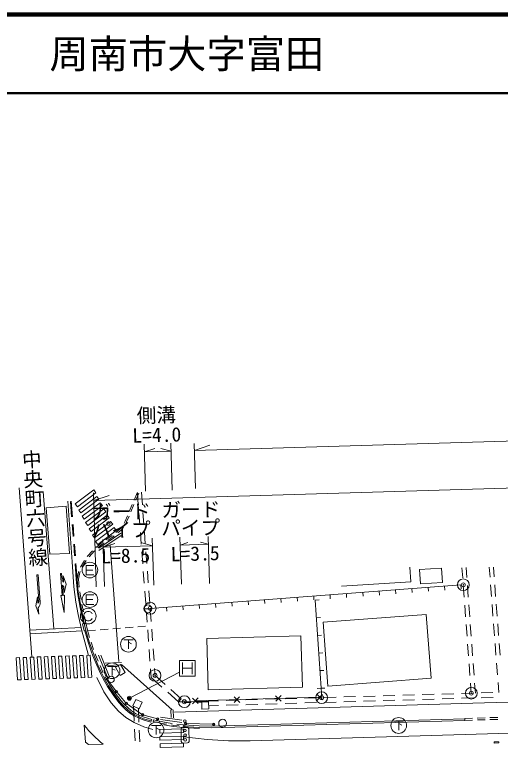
# Model space of a CAD drawing. Units: millimetres at full size, sheet at 1:1000; details may follow other scales. Extents: x 40000 to 680000, y 20000 to 380000.
# Drawn here: x 400593 to 462478, y 286552 to 380000 of the extents above; entities that cross this region are included whole.
import ezdxf
from ezdxf.enums import TextEntityAlignment as Align

# ---------------------------------------------------------------- set-up
doc = ezdxf.new("R2010")
doc.units = ezdxf.units.MM
doc.header["$LTSCALE"] = 1000
doc.header["$PDMODE"] = 32
doc.header["$PDSIZE"] = 500
for name, color, linetype, lineweight in [('M-BGD', 7, 'Continuous', 13), ('M-BGD-EXST', 7, 'Continuous', 13), ('M-BMK-ROW', 30, 'Continuous', 13), ('M-STR-HTXT', 7, 'Continuous', 13), ('M-STR-STRC', 7, 'Continuous', 13), ('M-TTL', 2, 'Continuous', 140), ('M-TTL-LINE', 7, 'Continuous', 50)]:
    doc.layers.add(name, color=color, linetype=linetype, lineweight=lineweight)
doc.layers.add('M-BMK-HTXT', color=7, linetype='Continuous')
doc.layers.add('M-TTL-TXT', color=7, linetype='Continuous')
doc.styles.add('@ＭＳ ゴシック', font='')
doc.styles.add('ＭＳ ゴシック', font='')
doc.styles.get('@ＭＳ ゴシック').set_extended_font_data('@MS Gothic')
doc.styles.get('ＭＳ ゴシック').set_extended_font_data('MS Gothic')

msp = doc.modelspace()

# ---------------------------------------------------------------- linework, layer by layer
at = {"layer": 'M-BGD'}
for p, q in [((415817, 318085), (416207, 319006)), ((416029, 318072), (416409, 318969)), ((416224, 319047), (416345, 317451)), ((416743, 319086), (416863, 317490)), ((407705, 317928), (407852, 315956)), ((407805, 317936), (407952, 315964)), ((415194, 316611), (415584, 317532)), ((415405, 316598), (415795, 317519)), ((414674, 315382), (414960, 316059)), ((414854, 315294), (415172, 316046)), ((416420, 316454), (416533, 314958)), ((416939, 316493), (417052, 314997)), ((407926, 314959), (408038, 313463)), ((408026, 314966), (408138, 313470)), ((414544, 315151), (414674, 315382)), ((414764, 315134), (414854, 315294)), ((413495, 313962), (413999, 314388)), ((413750, 313916), (414142, 314247)), ((413999, 314388), (414214, 314652)), ((414142, 314247), (414449, 314625)), ((417127, 314000), (417240, 312504)), ((414124, 313859), (411300, 311953)), ((414156, 313557), (411326, 311651)), ((412213, 313009), (413034, 313579)), ((412477, 312949), (413192, 313444)), ((413192, 313444), (413292, 313529)), ((416608, 313961), (416721, 312465)), ((408113, 312466), (408224, 310970)), ((408212, 312473), (408324, 310977)), ((410939, 312043), (411091, 312180)), ((411091, 312180), (411582, 312571)), ((411220, 312027), (411701, 312411)), ((411582, 312571), (411720, 312667)), ((411701, 312411), (411984, 312607)), ((413880, 297512), (412748, 312338)), ((409843, 310880), (410507, 311628)), ((410083, 310849), (410746, 311597)), ((411190, 312000), (411220, 312027)), ((416797, 311468), (416910, 309972)), ((417315, 311507), (417428, 310011)), ((408990, 309530), (409500, 310391)), ((409212, 309512), (409722, 310373)), ((408299, 309973), (408446, 308001)), ((408398, 309980), (408546, 308008)), ((450950, 309518), (451071, 307674)), ((457588, 309464), (457683, 308192)), ((458109, 309472), (458203, 308204)), ((461167, 308270), (461073, 309517)), ((461687, 308282), (461593, 309525)), ((408546, 308008), (408707, 308885)), ((408707, 308885), (408743, 308987)), ((408747, 307998), (408901, 308833)), ((408901, 308833), (408950, 308976)), ((416985, 308975), (417098, 307479)), ((417503, 309014), (417616, 307518)), ((408446, 308000), (408587, 306314)), ((408546, 308008), (408687, 306327)), ((408747, 307998), (408831, 307002)), ((451071, 307674), (442234, 307094)), ((417692, 306521), (417812, 304926)), ((417861, 304279), (457440, 307264)), ((449107, 306636), (449145, 306137)), ((451191, 306793), (451228, 306294)), ((453274, 306950), (453311, 306451)), ((455357, 307107), (455394, 306609)), ((457440, 307264), (457477, 306766)), ((457440, 307264), (457477, 306766)), ((457757, 307195), (457869, 305699)), ((458278, 307206), (458389, 305711)), ((461355, 305777), (461242, 307273)), ((461875, 305789), (461763, 307285)), ((408587, 306314), (408951, 304371)), ((408687, 306327), (409049, 304390)), ((408881, 306404), (408885, 306354)), ((408885, 306354), (409060, 305420)), ((417173, 306482), (417294, 304886)), ((436609, 305693), (436647, 305195)), ((438692, 305850), (438730, 305352)), ((440775, 306007), (440813, 305509)), ((442858, 306164), (442896, 305666)), ((444941, 306322), (444979, 305823)), ((447024, 306479), (447062, 305980)), ((409170, 304830), (409246, 304428)), ((417294, 304886), (417812, 304926)), ((424110, 304750), (424148, 304252)), ((426194, 304908), (426231, 304409)), ((428277, 305065), (428314, 304566)), ((430360, 305222), (430397, 304723)), ((432443, 305379), (432480, 304880)), ((434526, 305536), (434563, 305037)), ((438902, 305323), (439401, 305356)), ((438902, 305323), (439401, 305356)), ((439636, 294088), (438902, 305323)), ((457943, 304702), (458054, 303206)), ((458463, 304713), (458575, 303218)), ((461543, 303285), (461430, 304780)), ((462064, 303296), (461951, 304792)), ((408951, 304371), (409353, 302350)), ((409049, 304390), (409452, 302369)), ((409246, 304428), (409361, 303849)), ((417067, 304224), (418067, 304224)), ((417861, 304279), (417899, 303780)), ((419944, 304436), (419982, 303938)), ((422027, 304593), (422065, 304095)), ((409478, 303260), (409648, 302408)), ((417400, 303618), (417478, 302534)), ((417919, 303655), (417994, 302612)), ((439048, 303076), (439547, 303109)), ((409452, 302369), (409666, 301451)), ((409646, 302415), (409861, 301497)), ((414690, 301781), (415687, 301861)), ((416285, 301908), (417282, 301988)), ((458129, 302209), (458240, 300713)), ((458649, 302220), (458761, 300724)), ((461731, 300792), (461618, 302287)), ((462252, 300803), (462139, 302299)), ((409522, 301408), (409952, 299977)), ((409666, 301451), (410095, 300023)), ((409857, 301509), (410145, 300551)), ((409906, 301399), (410902, 301479)), ((411500, 301526), (412497, 301606)), ((413095, 301654), (414092, 301733)), ((417549, 301537), (417656, 300041)), ((418065, 301615), (418172, 300119)), ((409952, 299977), (410351, 298801)), ((410095, 300023), (410493, 298850)), ((410321, 299978), (410643, 299031)), ((439195, 300829), (439694, 300862)), ((417728, 299043), (417835, 297547)), ((418243, 299121), (418350, 297625)), ((458315, 299715), (458426, 298220)), ((458835, 299727), (458947, 298231)), ((461920, 298299), (461807, 299794)), ((462440, 298310), (462327, 299806)), ((410351, 298801), (410562, 298210)), ((410493, 298850), (410702, 298265)), ((410562, 298210), (411070, 297024)), ((410702, 298265), (411207, 297084)), ((410843, 298465), (410888, 298338)), ((410888, 298338), (411228, 297543)), ((411256, 298292), (412386, 295607)), ((411556, 298310), (412652, 295651)), ((439342, 298582), (439841, 298615)), ((414208, 297371), (412110, 297281)), ((421584, 295638), (421584, 297638)), ((421584, 297638), (423584, 297638)), ((421959, 297388), (421959, 295888)), ((423209, 297388), (423209, 295888)), ((423584, 297638), (423584, 295638)), ((458501, 297222), (458612, 295727)), ((459021, 297234), (459133, 295738)), ((462108, 295806), (461995, 297302)), ((411070, 297024), (411529, 295987)), ((411207, 297084), (411664, 296052)), ((411466, 296992), (411845, 296137)), ((414224, 297071), (412220, 296996)), ((420666, 291345), (414223, 297104)), ((417906, 296550), (417984, 295466)), ((418422, 296628), (418496, 295585)), ((421959, 296638), (423209, 296638)), ((439489, 296335), (439988, 296368)), ((411529, 295987), (411833, 295387)), ((411664, 296052), (411966, 295454)), ((411835, 295383), (412419, 294306)), ((411845, 296137), (411874, 296079)), ((411966, 295454), (412142, 295550)), ((417984, 295466), (419345, 294247)), ((418451, 295746), (419752, 294580)), ((423584, 295638), (421584, 295638)), ((458687, 294729), (458782, 293458)), ((459207, 294741), (459302, 293473)), ((462277, 293562), (462183, 294809)), ((412419, 294306), (413130, 293259)), ((420090, 293580), (421451, 292360)), ((420497, 293913), (421798, 292747)), ((439636, 294088), (439137, 294055)), ((439636, 294088), (440135, 294120)), ((439636, 294088), (439714, 292890)), ((457532, 293420), (459031, 293465)), ((460031, 293495), (461530, 293539)), ((413130, 293259), (413883, 292281)), ((421451, 292360), (421798, 292747)), ((423249, 292825), (423976, 292139)), ((423956, 292846), (423269, 292119)), ((423613, 292482), (439493, 292942)), ((425299, 292461), (426545, 292498)), ((427545, 292528), (429044, 292573)), ((428543, 292979), (429270, 292292)), ((429249, 292999), (428563, 292272)), ((430044, 292602), (431543, 292647)), ((432543, 292677), (434042, 292721)), ((433836, 293132), (434563, 292446)), ((434543, 293152), (433857, 292425)), ((435042, 292751), (436541, 292796)), ((437540, 292825), (439040, 292870)), ((439130, 293285), (439857, 292599)), ((439837, 293306), (439150, 292578)), ((439714, 292890), (439215, 292858)), ((439714, 292890), (439215, 292858)), ((440039, 292900), (441539, 292944)), ((442538, 292974), (444038, 293019)), ((445037, 293048), (446536, 293093)), ((447536, 293123), (449035, 293167)), ((447554, 292513), (449053, 292558)), ((450035, 293197), (451534, 293242)), ((450053, 292587), (451552, 292632)), ((452534, 293272), (454033, 293316)), ((452551, 292662), (454051, 292706)), ((455033, 293346), (456532, 293391)), ((455050, 292736), (456550, 292781)), ((457549, 292811), (459049, 292855)), ((460048, 292885), (461547, 292930)), ((413883, 292281), (414310, 291796)), ((414310, 291796), (414765, 291355)), ((415751, 291813), (415828, 289877)), ((420957, 291043), (458974, 292178)), ((421451, 292360), (422198, 292369)), ((422198, 292369), (425299, 292461)), ((422198, 292369), (422207, 292257)), ((422207, 292257), (423093, 292280)), ((423693, 292296), (424427, 292316)), ((425303, 292340), (425299, 292461)), ((425317, 291851), (426563, 291888)), ((427562, 291918), (429062, 291963)), ((430061, 291993), (431561, 292037)), ((432560, 292067), (434060, 292112)), ((435059, 292141), (436559, 292186)), ((437558, 292216), (439057, 292260)), ((440057, 292290), (441556, 292335)), ((442556, 292364), (444055, 292409)), ((445055, 292439), (446554, 292483)), ((414765, 291355), (415284, 290926)), ((415284, 290926), (415831, 290575)), ((416363, 291533), (416434, 289759)), ((420519, 290343), (420493, 291334)), ((420825, 290304), (420797, 291350)), ((415831, 290575), (416388, 290300)), ((416388, 290300), (416977, 290051)), ((416977, 290051), (417960, 289782)), ((417999, 289927), (417960, 289782)), ((418297, 290057), (418252, 289862)), ((418297, 290057), (419034, 289889)), ((418989, 289694), (419626, 289557)), ((419034, 289889), (419668, 289752)), ((421877, 290035), (419166, 290420)), ((421877, 289742), (419180, 290115)), ((419659, 289754), (420645, 289592)), ((425712, 289253), (457946, 290193)), ((457945, 290243), (458944, 290273)), ((457952, 289993), (458952, 290023)), ((459544, 290290), (460544, 290320)), ((459551, 290040), (460551, 290070)), ((461143, 290338), (462143, 290367)), ((461151, 290088), (462150, 290118)), ((415868, 288878), (415928, 287379)), ((416474, 288759), (416534, 287261)), ((419626, 289557), (419602, 289409)), ((419602, 289409), (420825, 289208)), ((419626, 289557), (419970, 289500)), ((420562, 289403), (420845, 289356)), ((420825, 289208), (422059, 289073)), ((420845, 289356), (421554, 289279)), ((421240, 289514), (422088, 289422)), ((422066, 289073), (424094, 288947)), ((422076, 289222), (422088, 289422)), ((422088, 289422), (424115, 289296)), ((424103, 289096), (424094, 288947)), ((424108, 289296), (425723, 289253))]:
    msp.add_line(p, q, dxfattribs=at)
for points in [[(452315, 307387), (452183, 309216), (454989, 309419), (455121, 307590)], [(453026, 303503), (453649, 295355), (440513, 294352), (439890, 302499)], [(409247, 302301), (409456, 302348), (409652, 301472), (409442, 301425)], [(437265, 294237), (425255, 293885), (425063, 300427), (437073, 300779)], [(413456, 296777), (414067, 297124), (414659, 296081), (414048, 295734)], [(416840, 292293), (416470, 291484), (415643, 291862), (416013, 292671)], [(424452, 291431), (424427, 292316), (425303, 292340), (425328, 291456)]]:
    msp.add_lwpolyline(points, close=True, dxfattribs=at)
for points in [[(411966, 295454), (412547, 294384), (413252, 293347), (413999, 292376), (414418, 291900), (414865, 291466), (415373, 291047), (415905, 290705), (416450, 290437), (417026, 290193), (417999, 289927), (418052, 290119)], [(412142, 295550), (412718, 294488), (413414, 293464), (414154, 292503), (414563, 292038), (414999, 291616), (415491, 291209), (416004, 290880), (416534, 290619), (417092, 290382), (418052, 290119)], [(458974, 292178), (482996, 292883), (497938, 293342)], [(418252, 289862), (418989, 289694), (419034, 289889)], [(425718, 289053), (457952, 289993), (457945, 290243)], [(422076, 289222), (424103, 289096), (425718, 289053)]]:
    msp.add_lwpolyline(points, dxfattribs=at)
for centre in [(417567, 304224), (427089, 289625)]:
    msp.add_circle(centre, 500, dxfattribs=at)
at = {"layer": 'M-BGD-EXST'}
for p, q in [((410684, 309760), (409684, 309760)), ((409684, 309760), (409684, 308560)), ((409684, 309160), (410534, 309160)), ((409684, 308560), (410684, 308560)), ((410682, 305990), (409682, 305990)), ((409682, 305990), (409682, 304790)), ((409682, 305390), (410532, 305390)), ((409682, 304790), (410682, 304790)), ((414490, 300246), (415690, 300246)), ((415090, 300246), (415090, 299096)), ((415090, 299946), (415490, 299746)), ((412403, 296879), (413603, 296879)), ((413003, 296879), (413003, 295729)), ((413003, 296579), (413403, 296379)), ((448927, 289889), (450127, 289889)), ((449527, 289889), (449527, 288739)), ((418010, 289325), (419210, 289325)), ((418610, 289325), (418610, 288175)), ((418610, 289025), (419010, 288825)), ((449527, 289589), (449927, 289389))]:
    msp.add_line(p, q, dxfattribs=at)
for centre in [(410184, 309160), (410182, 305390), (415090, 299696), (413003, 296329), (418610, 288775), (449527, 289339)]:
    msp.add_circle(centre, 1000, dxfattribs=at)
at = {"layer": 'M-BMK-ROW'}
for centre in [(457757, 307282), (417861, 304279), (418484, 295723), (439714, 292890), (458781, 293462), (422218, 292371)]:
    msp.add_circle(centre, 750, dxfattribs=at)
for p in [(457757, 307282), (417861, 304279), (418484, 295723), (458781, 293462), (422218, 292371), (439714, 292890)]:
    msp.add_point(p, dxfattribs=at)
at = {"layer": 'M-STR-HTXT'}
for p, q in [((423488, 324417), (553410, 328287)), ((417276, 319230), (417097, 325227)), ((420664, 319367), (420487, 325328)), ((423633, 319574), (423462, 325284)), ((417127, 324227), (418441, 324665)), ((417127, 324227), (420516, 324328)), ((420516, 324328), (419227, 324674)), ((423488, 324417), (425470, 325076)), ((410667, 318032), (557321, 322401)), ((410995, 307037), (410638, 319032)), ((410667, 318032), (412649, 318691)), ((412021, 307068), (411842, 313065)), ((418311, 307255), (418132, 313252)), ((421835, 307360), (421657, 313357)), ((425413, 307467), (425235, 313464)), ((411872, 312065), (413358, 312560)), ((411872, 312065), (418162, 312253)), ((418162, 312253), (416649, 312658)), ((421687, 312358), (422677, 312687)), ((421687, 312358), (425264, 312464)), ((425264, 312464), (424256, 312735)), ((415216, 292816), (421586, 296120))]:
    msp.add_line(p, q, dxfattribs=at)
for radius in [150, 120, 90, 60, 30, 20]:
    msp.add_circle((415216, 292816), radius, dxfattribs=at)
msp.add_point((415216, 292816), dxfattribs=at)
at = {"layer": 'M-STR-STRC'}
for p, q in [((402779, 298114), (401176, 319655)), ((404222, 319203), (405562, 301651)), ((403580, 308546), (403431, 308534)), ((403683, 305301), (403431, 308534)), ((403580, 308546), (403851, 305070)), ((406580, 308725), (406431, 308714)), ((406642, 305922), (406431, 308714)), ((406636, 307984), (406580, 308725)), ((406792, 305933), (406695, 307217)), ((406919, 306244), (406858, 307041)), ((406493, 305911), (406642, 305922)), ((406941, 305945), (406792, 305933)), ((403670, 303537), (403608, 304335)), ((409566, 303740), (409466, 303590)), ((409716, 303840), (409566, 303740)), ((409866, 303890), (409716, 303840)), ((410066, 303890), (409866, 303890)), ((410216, 303840), (410066, 303890)), ((410366, 303740), (410216, 303840)), ((410466, 303590), (410366, 303740)), ((409466, 303590), (409416, 303390)), ((409416, 303390), (409416, 303190)), ((409416, 303190), (409466, 302990)), ((409466, 302990), (409566, 302840)), ((409566, 302840), (409716, 302740)), ((410216, 302740), (410366, 302840)), ((410366, 302840), (410466, 302990)), ((409070, 301839), (402528, 301487)), ((409716, 302740), (409866, 302690)), ((409866, 302690), (410066, 302690)), ((410066, 302690), (410216, 302740)), ((409170, 301394), (402562, 301039)), ((413453, 293787), (412462, 295129)), ((414729, 292260), (413639, 293552)), ((416773, 290793), (414949, 292060)), ((418675, 290224), (417041, 290668)), ((422286, 289103), (422277, 289737)), ((421812, 287296), (421789, 288896)), ((421986, 289099), (422586, 289108)), ((425799, 289493), (422515, 289574)), ((422789, 288911), (422812, 287311)), ((422015, 287099), (422615, 287108))]:
    msp.add_line(p, q, dxfattribs=at)
for points in [[(410942, 319020), (410672, 319379), (408314, 317604), (408584, 317244)], [(409024, 316450), (411332, 318188), (411061, 318548), (408753, 316810)], [(409464, 315656), (411772, 317394), (411501, 317754), (409193, 316016)], [(405086, 311173), (407579, 311289), (407138, 317315), (404625, 317095)], [(409903, 314862), (412212, 316601), (411942, 316960), (409633, 315221)], [(410343, 314068), (412652, 315807), (412382, 316166), (410072, 314427)], [(410783, 313274), (413092, 315013), (412822, 315373), (410512, 313633)], [(413532, 314220), (413262, 314579), (410901, 312801), (411172, 312442)], [(405014, 295299), (404820, 298121), (404370, 298105), (404564, 295283)], [(405915, 295330), (405721, 298150), (405271, 298135), (405465, 295314)], [(406815, 295361), (406622, 298180), (406172, 298165), (406365, 295345)], [(407716, 295392), (407522, 298210), (407072, 298195), (407266, 295376)], [(408617, 295423), (408423, 298240), (407973, 298225), (408167, 295407)], [(409517, 295453), (409324, 298270), (408874, 298254), (409067, 295438)], [(410418, 295484), (410224, 298300), (409774, 298284), (409968, 295469)], [(401412, 295175), (401217, 298001), (400767, 297986), (400962, 295160)], [(402312, 295206), (402118, 298031), (401668, 298016), (401862, 295191)], [(403213, 295237), (403019, 298061), (402569, 298045), (402763, 295222)], [(404113, 295268), (403920, 298091), (403470, 298075), (403663, 295253)], [(422087, 288448), (422082, 288898), (419092, 288812), (419097, 288362)], [(419108, 287457), (422096, 287543), (422091, 287993), (419102, 287907)], [(419118, 286552), (422105, 286638), (422100, 287088), (419113, 287002)]]:
    msp.add_lwpolyline(points, close=True, dxfattribs=at)
for points in [[(410010, 298280), (409516, 299998), (409170, 301394), (408703, 303482), (408380, 305085), (408146, 307040), (407913, 310198), (407349, 317960)], [(406919, 306244), (407135, 307363), (406753, 308437), (406813, 307640)], [(403670, 303537), (403285, 304611), (403499, 305731), (403561, 304933)], [(406493, 305911), (406883, 303734), (406941, 305945)], [(418204, 288831), (417065, 289189), (415809, 289738), (414756, 290369), (413812, 291187), (412891, 292240), (411960, 293618), (411067, 295450)], [(409456, 289368), (409616, 287225), (410003, 286913), (411869, 286940)], [(479463, 288835), (446538, 287856), (430605, 287371), (427844, 287364), (425127, 287535), (422150, 287908)], [(462281, 287109), (461682, 287089), (461677, 287239), (462276, 287259), (462281, 287109), (461682, 287089), (461677, 287239), (462276, 287259)]]:
    msp.add_lwpolyline(points, dxfattribs=at)
for centre, radius in [((409966, 303290), 1000), ((412373, 295249), 150), ((412373, 295249), 120), ((412373, 295249), 100), ((412885, 295236), 400), ((413542, 293666), 150), ((413542, 293666), 120), ((413542, 293666), 100), ((414826, 292146), 150), ((414826, 292146), 120), ((414826, 292146), 100), ((416896, 290708), 150), ((416896, 290708), 120), ((416896, 290708), 100), ((418819, 290184), 150), ((418819, 290184), 120), ((418819, 290184), 100), ((422274, 289903), 167), ((422365, 289578), 150), ((422365, 289578), 120), ((422292, 288703), 167), ((422365, 289578), 100), ((425949, 289489), 150), ((425949, 289489), 120), ((425949, 289489), 100), ((422300, 288104), 167), ((422309, 287504), 167)]:
    msp.add_circle(centre, radius, dxfattribs=at)
for centre, radius, start, end in [((407502, 307806), 1000, 184.33181, 184.33184), ((407135, 308022), 500, 184.33181, 229.90482), ((407502, 307806), 1000, 216.12016, 229.90482), ((403184, 305262), 500, 318.8846, 4.45761), ((402854, 304993), 1000, 318.8846, 4.45761), ((421886, 299306), 15915, 218.6439, 230.99106), ((422067, 288823), 288, 106.36418, 165.30116), ((422521, 288838), 277, 15.1462, 76.51913), ((422122, 287412), 331, 200.53665, 251.12869), ((422524, 287393), 299, 287.61174, 344.0536)]:
    msp.add_arc(centre, radius, start, end, dxfattribs=at)
at = {"layer": 'M-TTL'}
msp.add_line((680000, 380000), (40000, 380000), dxfattribs=at)
at = {"layer": 'M-TTL-LINE'}
msp.add_line((40000, 370000), (680000, 370000), dxfattribs=at)

# ---------------------------------------------------------------- texts
at = {"layer": 'M-BMK-HTXT', "style": '@ＭＳ ゴシック'}
msp.add_text('中央町六号線', height=1833, rotation=273.697, dxfattribs=at).set_placement((401204, 324437), align=Align.BOTTOM_LEFT)
at = {"layer": 'M-STR-HTXT', "style": 'ＭＳ ゴシック'}
for s, rotation, p in [('側溝', 1.706, (416193, 327384)), ('L=4.0', 1.706, (415628, 324837)), ('パイプ ', 0.875, (410443, 312762)), ('パイプ ', 0.875, (419295, 313026)), ('L=3.5', 1.706, (420517, 309704)), ('L=8.5', 1.706, (411665, 309441))]:
    msp.add_text(s, height=1833, rotation=rotation, dxfattribs=at).set_placement(p, align=Align.BOTTOM_LEFT)
for p in [(414223, 315151), (423075, 315415)]:
    msp.add_text('ガード', height=1833, rotation=0.875, dxfattribs=at).set_placement(p, align=Align.BOTTOM_CENTER)
at = {"layer": 'M-TTL-TXT', "style": 'ＭＳ ゴシック'}
msp.add_text('周南市大字富田', height=3666, dxfattribs=at).set_placement((405024, 375000), align=Align.MIDDLE_LEFT)

doc.saveas('drawing.dxf')
